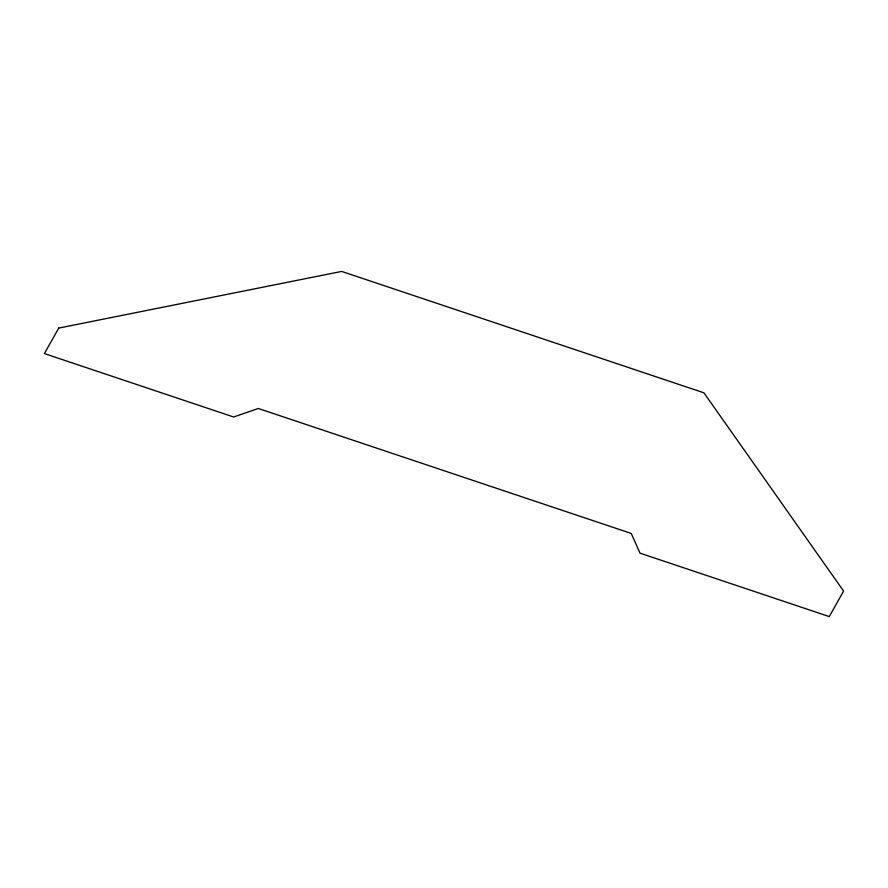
<?xml version="1.0" encoding="UTF-8"?>
<svg xmlns="http://www.w3.org/2000/svg" width="888" height="888" viewBox="0 0 888 888"><rect width="100%" height="100%" fill="white"/><g stroke="black" fill="none" stroke-linecap="round" stroke-linejoin="round"><path stroke-width="1.33" d="M58.73 328.083L44.4 353.579L233.666 416.994L258.319 408.48L631.224 533.433L640.015 553.157L829.27 616.583L843.6 591.086L703.918 392.807L341.669 271.417L58.73 328.083"/></g></svg>
